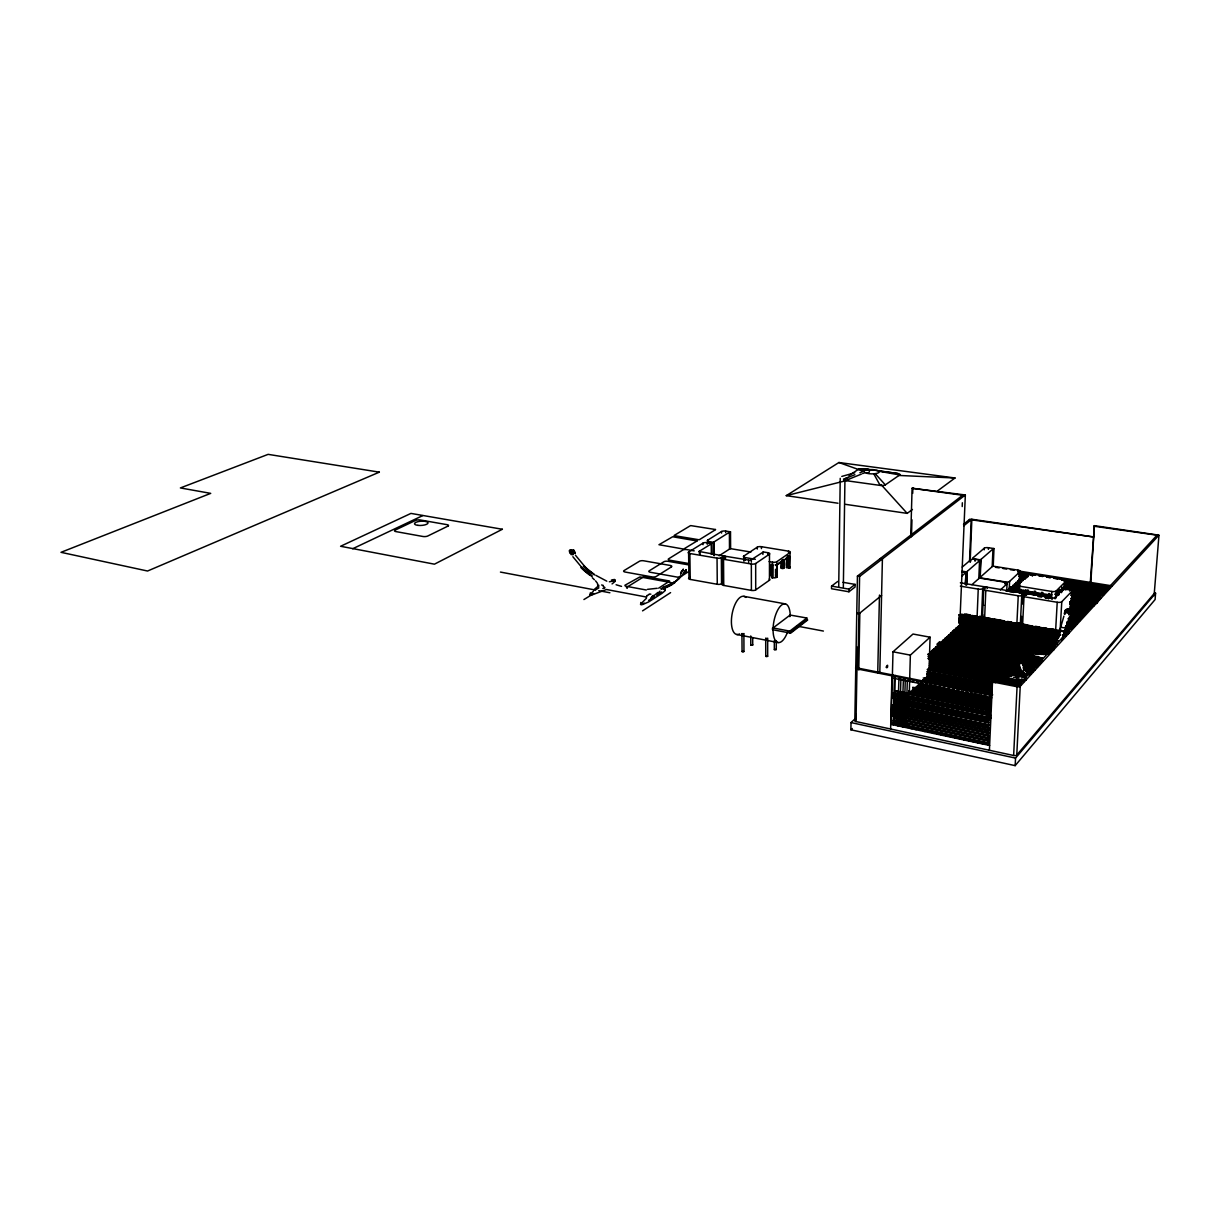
<?xml version="1.0" encoding="UTF-8"?>
<svg xmlns="http://www.w3.org/2000/svg" width="1220" height="1220" viewBox="0 0 1220 1220"><rect width="100%" height="100%" fill="white"/><g stroke="black" fill="none" stroke-linecap="round" stroke-linejoin="round"><path stroke-width="1.5" d="M762.896 554.444L763.095 551.913L768.02 552.736A3.187 1.067 0.2 0 1 769.484 554.154L769.454 580.217L755.714 589.9A3.218 1.128 0.2 0 1 751.398 590.404L723.734 585.432A3.172 1.113 -0.2 0 1 722.377 583.938L722.179 557.814L724.711 556.167L750.361 560.346L762.973 552.202M767.685 638.151L767.67 656.299L766.724 656.65L765.748 656.39L765.702 638.121L766.739 638.517M768.02 554.368L768.02 552.736M771.604 575.626A2.303 0.793 0.3 0 1 770.994 575.566L770.369 566.659A2.242 0.762 0.3 0 0 771.177 566.339L771.513 566.126M770.994 575.566L771.025 564.25A2.303 0.778 0.3 0 0 771.62 564.326M770.354 575.443A2.242 0.778 0.3 0 0 771.162 575.138L771.177 566.354M786.503 557.082L786.458 567.529L788.288 567.849A3.05 1.037 0.5 0 1 789.569 568.23L789.614 556.274L777.231 564.875L776.759 577.274A3.157 1.098 0.4 0 1 772.534 577.746L771.635 577.594L771.665 565.5A3.096 1.052 0.3 0 0 772.779 565.073L772.9 564.997M772.534 577.746L772.565 562.191L769.103 561.612M807.701 619.989L790.697 633.149L772.611 629.703L772.611 627.858L789.797 631.136L806.816 618.006L806.801 619.821L789.782 632.982L789.797 631.136M771.65 577.594A3.08 1.067 0.3 0 0 772.763 577.151L772.794 565.073M774.349 640.546L774.319 649.543L776.255 649.497M777.201 576.968A3.08 1.067 0.4 0 1 775.524 576.846L775.524 573.827M775.524 573.08L775.539 569.298M775.539 565.516L775.31 564.723M776.301 640.576L776.271 649.574L774.349 649.65M776.759 577.274L776.804 561.718L790.057 552.553A3.126 1.037 0.4 0 0 788.577 551.165L761.433 546.697A3.096 1.022 0.1 0 0 757.284 547.155L743.727 556.137L743.742 560.971M772.611 629.703L772.656 627.949M781.227 561.474C784.689 554.505 786.534 571.601 781.181 568.124L781.196 561.596M781.181 568.124L781.852 560.605M782.508 568.352L782.538 560.727M782.615 559.66L782.691 567.376A2.272 0.778 0.4 0 1 783.743 568.413L783.789 559.309M786.458 567.529L787.327 566.919L787.373 557.967M788.288 567.849L788.349 555.893L787.54 555.771M788.577 553.087L788.577 551.165M789.553 568.23L790.057 552.553M1023.351 663.009L1023.534 661.423M837.759 581.421L831.567 586.118L831.521 588.741L848.937 591.776L855.052 587.034L855.098 584.395L842.959 582.306M838.719 586.637L840.229 478.316M843.34 587.018L844.957 478.606L854.9 474.687M848.937 591.776L848.983 589.138L855.098 584.395M963.373 494.695L857.431 576.114L854.823 720.242A2.303 0.961 2.3 0 0 856.013 721.554L1013.637 755.485A2.455 1.037 4.9 0 0 1016.763 755.058L1154.593 593.072L1155.584 593.225L1155.096 599.554L1015.162 765.641L850.889 729.789L851.026 722.575L855.174 718.717M855.845 713.685L855.738 719.404L854.823 720.242M856.638 669.856L857.065 646.996M856.013 721.554L856.974 668.895A2.318 0.9 2 0 1 855.784 667.66L892.857 675.011L891.957 675.834L890.615 728.996M1056.505 642.513L959.744 625.235L965.34 494.969L859.597 576.48L857.904 668.087L856.974 668.895L891.957 675.834M858.773 670.009L859.841 613.08M877.729 672.982L879.467 595.07M879.803 673.028L882.411 558.897L880.291 558.546M892.232 675.88L991.875 695.659L992.699 694.79L893.131 675.072L892.232 675.88L891.012 724.36L891.896 723.506M892.384 675.499L892.994 651.8L913.002 634.034L930.082 637.191L928.862 674.889L909.266 693.585L910.364 655.125L930.082 637.191M891.82 715.987L892.11 704.824M892.079 716.094L892.369 704.977M894.412 676.322L893.162 724.832L894.046 723.963L895.312 675.499M898.56 679.052L900.894 679.067L899.643 725.488L898.576 725.93L897.31 725.381L898.957 678.625M902.907 679.83L905.27 679.891L903.974 726.418L902.922 726.846L901.641 726.296L903.41 679.479M910.76 535.428L912.087 488.259L965.34 494.969M905.987 727.181L908.32 727.349L905.987 727.227L907.299 680.699L908.244 680.287M911.477 536.724L911.95 519.766M912.697 493.368L912.865 487.725M683.825 573.339C689.132 563.03 683.795 578.173 684.542 571.539M684.145 572.531L686.021 570.579M1019.661 669.734L930.052 652.334L1019.676 669.246M930.036 652.807L931.973 650.55L1019.569 667.02M1019.737 667.309L931.973 650.55M1019.661 664.61L933.895 648.781L931.958 651.022M1019.447 665.296L933.895 648.781M933.864 649.254L935.786 647.012L1017.495 662.262M1017.48 662.75L935.786 647.012M935.77 647.484L937.692 645.243L1017.556 660.371M1017.373 660.569L937.692 645.243M1040.767 662.262L939.568 643.504L937.661 645.731M1040.736 662.75L939.553 643.977L941.443 641.75L1042.459 660.416M1040.569 660.569L941.443 641.75M941.428 642.238L943.319 640.027L1042.276 658.251M1042.429 658.525L943.319 640.027M1029.207 653.966L945.18 638.304L943.304 640.5M1032.745 654.85L945.18 638.304M1045.814 654.408L947.025 636.581L945.164 638.777M1041.88 654.408L947.025 636.581M947.01 637.053L948.87 634.873L1049.337 652.944M1049.124 653.63L948.87 634.873M948.855 635.346L950.7 633.165L1050.801 651.343M1050.786 651.831L950.7 633.165M950.685 633.637L952.53 631.472L1053.745 649.787M1051.853 649.924L952.53 631.472M952.515 631.945L954.345 629.779L1053.516 647.667M1053.485 648.155L954.345 629.779M954.33 630.252L956.16 628.102L1055.33 645.7M1055.117 646.371L956.16 628.102M956.144 628.574L957.959 626.424L1056.779 644.13M962.214 506.544L962.351 502.777M1056.749 644.602L957.944 626.897L959.759 624.762L1056.688 642.33M986.202 696.025L984.052 695.598M965.081 584.227L966.21 572.561L965.721 585.066M966.576 584.487L967.063 571.982A3.325 1.113 2.5 0 1 967.231 571.387L979.553 560.651A3.279 1.067 2.6 0 1 980.59 560.209L979.843 578.112A3.279 1.098 2.7 0 0 978.821 578.57L971.928 584.685M966.682 585.005L967.216 571.372M969.549 561.291L971.196 519.781M970.144 562.313L971.852 519.262L969.534 519.461L963.495 524.31M970.647 561.505L970.708 559.827A3.355 1.098 2.5 0 1 974.994 559.339L980.59 560.209M973.27 559.248L973.331 557.57L984.265 548.192A3.294 1.052 2.5 0 1 988.459 547.719L993.995 548.558L993.217 566.187A3.218 1.067 2.8 0 0 992.211 566.629L980.316 577.212A3.264 1.098 2.7 0 0 980.163 577.822L1005.295 581.909A3.37 1.128 3 0 0 1009.58 581.406L1020.088 571.616A3.325 1.098 3 0 0 1017.998 570.121L993.217 566.187M974.917 561.017L974.994 559.339M975.253 560.727L975.329 559.05A3.34 1.083 2.5 0 1 973.331 557.57M961.284 614.163L977.098 616.939L978.242 589.107A3.492 1.19 2.8 0 0 982.725 588.574L984.769 586.728L984.708 587.887M978.806 578.57L979.553 560.651M980.178 577.807L981.063 559.339L992.973 548.985A3.233 1.037 2.6 0 1 993.98 548.558M984.189 549.839L984.265 548.192M977.098 616.939A3.477 1.235 3 0 0 981.551 616.405L982.725 588.574M960.369 582.809L983.579 586.652L982.802 605.181L983.899 605.272M1021.704 616.359L1021.353 623.359A3.538 1.266 3.5 0 1 1016.87 623.908L984.616 618.265A3.492 1.235 3.1 0 1 982.512 616.573L983.686 588.741L985.79 586.835A3.416 1.159 2.9 0 0 987.331 587.262L1022.863 593.149A3.477 1.174 3.3 0 0 1024.785 593.286L1024.617 595.817M985.729 587.994L985.79 586.835M984.616 618.265L985.806 590.373A3.507 1.205 2.9 0 1 983.686 588.741M988.398 549.366L988.459 547.719M987.285 588.437L987.331 587.262M992.195 566.629L992.973 548.985M989.847 695.263L987.636 745.024L988.795 736.514M989.557 719.388L990.06 707.981M989.42 750.269L992.5 681.965L993.309 681.111L1020.225 686.326L1158.939 535.168L1094.401 525.652L1090.299 582.382M1004.884 583.892L1004.975 582.214L979.843 578.112M1005.219 583.587L1005.295 581.909M1006.713 591.059L1007.064 583.755A3.385 1.144 3 0 0 1004.975 582.214M1005.798 590.968A3.37 1.144 3.1 0 0 1009.154 590.358L1009.58 581.406M1023.595 681.995L1007.766 678.488L1005.554 677.054L1005.951 676.093L1009.672 675.849M1005.875 677.664L1005.951 676.093M977.006 694.241L974.673 694.287L975.39 693.661M1017.922 571.784L1017.998 570.121M1017.251 591.822L1017.602 584.654L1028.17 574.65A3.401 1.128 3.2 0 1 1032.455 574.147L1064.069 579.18A3.446 1.144 3.6 0 1 1066.326 580.735L1065.792 589.931M1017.571 591.944L1018.395 587.369M1016.87 623.908L1018.258 595.772A3.553 1.22 3.3 0 0 1022.772 595.238L1024.785 593.286M1009.154 590.358L1019.645 580.461L1020.088 571.616M1019.401 593.423L1019.752 586.225A3.446 1.159 3.2 0 1 1017.602 584.654M1020.515 593.423L1020.759 589.382A3.37 1.144 3.3 0 0 1020.591 590.053M1021.186 593.53L1021.384 589.534M1013.637 755.485L1017.068 686.723L1157.551 534.619M1060.79 629.428L1060.134 630.13A3.599 1.281 4 0 1 1055.62 630.694L1022.604 624.914A3.553 1.266 3.6 0 1 1020.377 623.191L1021.78 595.07L1023.732 593.179L1054.065 598.074L1063.916 588.803M1022.329 604.053L1022.772 595.238M1022.802 594.323L1022.863 593.149M1015.162 765.641L1015.543 758.093L1155.584 593.225M1023.671 594.353L1023.9 590.053M1022.604 624.914L1024.022 596.732A3.568 1.22 3.3 0 1 1021.78 595.07M1023.976 593.286L1024.098 590.968A2.455 0.824 3.3 0 0 1025.227 591.273L1025.41 591.319M1016.763 755.058L1020.225 686.326A2.486 0.961 4.2 0 1 1017.068 686.723L927.673 669.231M1025.105 593.606L1025.227 591.288M1025.303 594.948L1025.562 589.717M1026.111 594.948L1026.477 591.822M1026.599 595.024L1026.737 592.127M1028.063 576.663L1028.17 574.65M1041.819 658.114L1027.499 653.92L1027.896 652.99L1031.495 652.746M1030.854 592.112L1030.793 593.255A2.425 0.824 3.4 0 1 1032.12 593.362L1032.181 592.203M1027.82 654.5L1027.896 652.99M1031.083 592.279L1031.037 593.027A2.486 0.839 3.4 0 1 1032.761 592.554M1032.349 576.175L1032.455 574.147M1027.499 653.92L1029.009 652.7M972.416 693.341L970.479 692.808M1047.827 598.441L1047.965 596.092A2.486 0.839 3.6 0 0 1048.697 595.741L1048.941 595.528M1048.56 598.669L1048.864 593.545A2.547 0.854 3.6 0 0 1049.81 593.637M1050.359 598.212L1050.542 594.979A3.416 1.159 3.6 0 0 1051.564 594.506L1051.61 594.46M1051.35 598.532L1051.564 594.506M1051.396 598.73L1051.793 591.471A3.492 1.174 3.6 0 0 1056.185 590.953L1066.326 580.735M1052.296 599.218L1052.357 598.029M1055.086 598.883L1055.163 597.693M1055.773 598.196L1056.185 590.953M1056.123 597.51L1056.306 594.292L1065.792 584.7A3.385 1.128 3.6 0 0 1064.328 584.304M1056.444 595.619L1056.642 592.158M1055.62 630.694L1057.221 602.268A3.629 1.235 3.7 0 0 1061.781 601.719L1072.182 590.983A3.568 1.205 3.7 0 0 1069.818 589.351L1069.726 591.105M1057.542 595.802L1057.801 591.166M1058.746 594.963L1059.036 589.748M1058.99 594.628L1059.235 590.16M1061.583 592.661L1061.903 587.11M1060.134 630.13L1061.781 601.719M1063.947 581.223L1064.069 579.18M1063.855 589.977L1064.176 585.066M1065.502 589.473L1065.792 584.7M1066.661 623.161L1070.504 619.043L1072.182 590.983M967.856 692.426L965.828 691.923M1090.832 582.352L1094.401 525.652M1064.679 614.133L1064.679 611.738M954.238 689.727L952.225 689.224M949.724 688.827L947.726 688.324M940.727 687.028L938.348 686.936L939.964 686.509M593.652 589.992L597.876 586.347L597.48 583.374L595.558 580.857M936.259 686.143L934.276 685.655M1021.994 661.362C1026.34 658.83 1015.04 657.428 1020.24 661.026M922.915 683.444L920.551 683.429L921.71 682.925M1017.937 660.843C1017.236 662.994 1022.406 664.092 1021.43 661.499M1065.456 613.751L1065.472 611.296M909.662 680.806L907.314 680.806M1064.328 613.934L1064.496 612.791M897.31 725.381L899.643 725.488M683.383 572.988L682.712 574.589M1018.593 659.029L1019.203 660.828M681.096 572.348L683.23 569.237L683.002 570.625M644.343 603.137L641.095 604.662L640.79 602.466M664.839 589.9L663.085 588.787M664.991 589.138L665.037 590.739L662.109 593.255L648.842 601.826L642.437 604.647M593.728 593.5L590.51 595.009L590.297 592.859M1069.345 617.03L1064.145 634.598A70.943 19.718 -80.6 0 1 1062.818 638.075L1062.361 639.219L1062.864 637.984A70.287 19.535 -80.6 0 0 1064.176 634.537M1063.916 616.115L1059.158 632.433A68.915 19.322 -80.6 0 1 1057.42 637.023L1056.962 638.151M640.439 604.251L646.417 598.303L645.959 596.946L606.508 589.519L591.837 594.979M1069.482 614.804L1069.757 613.691M1068.781 614.819L1069.681 612.592M642.543 603.625L641.095 604.662M614.804 580.674L614.407 579.546L611.403 580.049M615.002 579.927L615.002 581.482L612.059 583.922M591.929 593.972L590.51 595.009M598.288 586.622L598.715 585.188M1022.589 662.841L1022.406 664.488M589.9 594.597L593.332 591.303M683.261 570.167L683.23 569.389L681.705 571.966M1069.559 614.453L1070.458 612.135M1065.06 630.969L1064.267 633.271A68.366 18.986 -80.6 0 1 1062.544 637.831L1061.644 640.058M1060.317 630.191L1059.494 632.539A69.57 19.505 -80.6 0 1 1057.74 637.175L1056.428 640.47M1059.585 631.228L1058.762 633.531A69.494 19.489 -80.6 0 1 1057.465 636.932L1055.3 642.345M1067.774 613.004L1069.254 610.854L1066.814 609.619L1066.737 611.571L1067.957 612.226L1069.345 612.013L1070.016 610.198M680.607 573.766L681.248 572.226M1057.008 638.06L1055.269 642.315M1065.273 610.091L1065.167 612.486M574.178 552.477L573.903 550.144M573.934 552.34C574.925 548.1 569.755 551.242 573.385 552.919M685.625 571.555L684.557 573.415M684.267 572.18L686.052 570.091L685.442 572.195M680.851 574.086L681.233 573.293M681.736 570.731L681.462 572.104M656.787 595.314L661.713 591.944M680.394 575.932L676.002 580.964L669.17 585.646A62.205 50.737 59.8 0 1 666.166 587.079L661.347 589.153M765.733 656.177L767.654 656.207M1021.765 663.36L1022.162 662.841C1022.924 659.532 1015.131 659.105 1017.983 662.658M682.3 575.138L678.427 579.409M752.603 645.075L750.879 645.075M750.803 644.816L752.679 644.831M742.05 651.434L743.941 651.449M712.068 554.109L711.977 543.418L699.06 551.455L723.887 556.03L723.902 558.211M1069.772 612.547L1070.519 610.183L1068.583 608.658L1066.249 609.451L1066.188 611.937M1022.985 661.53L1023.092 659.852M1007.11 675.804L1005.554 677.054M1068.766 613.096L1069.543 610.808M657.885 592.447L650.58 598.456L653.112 597.602L648.613 600.392M989.755 697.443L990.579 696.574M659.928 591.12L657.641 593.942M891.622 723.445L890.737 724.314L989.634 745.45M981.551 616.405L982.985 615.063M1000.293 590.053L1007.064 583.755M850.889 729.789L852.277 728.508M939.553 643.977L1040.919 662.551M957.944 626.897L1055.056 644.084M936.899 644.251L939.674 641.674M894.351 678.442L895.251 677.618M961.924 575.977L965.523 572.851M962.245 567.087L970.708 559.827M881.587 595.436L858.91 613.828L856.76 613.446L857.462 612.882M677.679 580.064L671.61 584.09A62.068 50.691 59.7 0 1 668.606 585.508L660.843 588.696M963.8 525.759L971.852 519.262L1093.684 536.983L969.412 519.522M651.77 596.671L653.325 595.421M789.797 614.895L789.828 616.664L789.797 615.002L806.816 618.006M773.114 627.919L790.24 614.971A19.672 7.976 -79.6 0 0 778.97 607.987A19.672 7.976 -79.6 0 0 774.334 638.411A19.672 7.976 -79.6 0 0 787.739 631.457M671.274 583.389L670.909 582.626A3.233 1.128 -0.9 0 0 669.993 582.367L640.927 577.091A3.187 1.113 -1.3 0 0 639.814 576.984L624.93 585.249L625.235 586.012A3.218 1.128 -1.4 0 0 626.15 586.271L646.28 590.007M845.552 504.348L907.177 513.376L912.423 509.487M937.707 490.791L955.001 477.996L838.918 462.517L786.26 495.655L838.018 503.235M777.826 563.838L780.663 561.871M843.584 480.055A3.858 1.128 0.6 0 0 845.46 480.588L880.169 485.407A3.919 1.144 1 0 0 885.308 484.874L899.689 474.961A3.858 1.113 1.1 0 0 897.585 473.482L878.43 470.798M722.179 557.814A3.187 1.067 -0.3 0 0 723.536 559.263L751.337 564.006A3.233 1.098 0.1 0 0 755.668 563.518L769.484 554.154M711.977 543.418L707.219 542.641A3.111 1.022 -0.6 0 0 703.025 543.098L688.598 552.096L688.964 577.96A3.141 1.083 -0.6 0 0 690.23 579.424L717.268 584.273A3.172 1.113 -0.3 0 0 721.554 583.785L722.438 583.191M722.377 583.938L723.262 583.328M744.2 560.773L744.993 558.745M688.598 552.096A3.157 1.052 -0.7 0 0 689.864 553.514L717.04 558.15A3.187 1.067 -0.4 0 0 721.34 557.677L723.887 556.03M849.12 475.419L858.377 469.395A3.797 1.083 0.7 0 1 863.363 468.892L869.723 469.608M642.559 610.869L670.588 592.615M688.964 577.96L689.88 577.365M719.114 555.786L729.499 549.076A2.989 0.991 -0.2 0 1 730.597 548.664L750.925 552.05M680.928 576.511L688.934 571.372M666.547 586.423L669.704 584.395M658.647 588.162L669.2 581.406A3.218 1.128 -0.9 0 0 669.582 581.01L644.465 576.45A3.187 1.113 -1.2 0 0 643.702 576.785L626.866 587.247A3.233 1.144 -1.4 0 0 626.47 587.643L627.263 588.36M730.612 548.664L730.505 531.844A2.989 0.961 -0.3 0 0 729.392 532.24L714.173 541.832L714.295 555.695M707.676 543.403L707.646 540.201L721.554 531.508A3.065 0.991 -0.4 0 1 725.671 531.066L730.505 531.844M671.564 583.678L669.765 584.761A60.527 49.364 59.7 0 1 665.846 586.698L663.802 587.537M673.837 582.23L671.107 583.816A61.473 50.203 59.7 0 1 668.133 585.234L663.131 587.232M672.479 584.288L669.673 585.92A62.799 51.225 59.8 0 1 666.638 587.354L663.665 588.65M674.751 582.824L671.945 584.456A62.662 51.179 59.8 0 1 668.926 585.89L665.952 587.186M583.922 599.538L593.561 593.667M595.467 589.931L598.913 587.842M979.462 694.683L980.285 695.537L981.414 694.866M352.671 548.741L422.745 515.602M609.314 581.788L615.216 580.72M943.228 687.439L944.036 688.309L944.753 687.485M845.46 480.588L861.381 474.107M862.601 473.604L865.041 472.613M859.871 472.719L864.858 470.752M961.284 691.023L962 691.892L963.068 691.191M929.808 684.771L931.745 685.061M912.102 681.248L912.758 682.087L913.78 681.37M916.51 682.117L918.477 682.514M843.493 479.079L844.713 478.682M845.948 478.27L848.449 477.447M1066.814 609.619L1065.502 610.884L1066.311 612.516M1067.744 612.76L1069.055 610.839L1066.707 609.497L1065.197 610.869L1066.112 612.714M743.575 633.79L742.034 633.683M841.785 476.425L854.762 472.78M647.134 595.36L648.735 594.918M786.26 495.655L848.556 480.024M602.848 588.513L604.8 588.086M924.18 730.551C921.649 731.527 927.398 731.893 925.37 730.673M1021.796 661.27C1025.654 658.952 1015.711 657.732 1020.286 660.996M657.214 588.284L647.454 589.351M977.83 742.004C975.298 742.827 980.956 743.636 979.05 742.126M959.865 738.13C956.922 739.045 963.404 739.549 960.765 738.207M937.555 733.372C934.627 734.181 940.818 734.852 938.531 733.464M597.876 586.347L598.807 586.21M964.364 739.091C961.436 739.762 967.582 740.753 965.371 739.198M925.797 683.81L925.019 684.359L927.124 684.039M915.656 728.66C912.484 729.529 918.965 730.063 916.418 728.736M933.361 732.412C929.838 732.991 936.579 734.074 933.91 732.473M951.02 736.209C947.787 737.033 954.436 737.658 951.798 736.285M982.74 742.949C979.187 743.499 986.019 744.734 983.32 743.01M653.295 596.748L654.652 596.687M911.401 727.73C907.939 728.508 914.573 729.194 912.041 727.806M973.773 741.013C969.991 741.531 976.961 742.721 974.322 741.104M984.692 586.728L983.716 586.667M1028.643 653.615L1031.205 653.661M858.377 469.395L868.304 469.746M898.637 475.434L955.001 477.996M1048.041 654.179L1039.897 653.554M649.147 594.018L650.87 594.17M1032.501 653.813L1038.189 654.606M863.363 468.892L873.977 470.31M876.112 470.6L897.585 473.482M912.087 488.259L964.623 495.533M1093.822 526.201L1158.939 535.458L1154.089 595.665M1013.378 677.268L1016.504 677.74M975.329 559.05L980.926 559.919A3.279 1.067 2.6 0 1 981.078 559.339M995.505 567.315L999.226 567.895M1002.931 568.489L1006.653 569.084M1010.373 569.679L1014.094 570.258M1017.8 570.853L1112.304 585.89M1018.578 572.47L1035.429 575.154M1039.181 575.749L1042.917 576.358M1046.668 576.953L1050.405 577.548M1054.156 578.143L1110.307 587.095M1018.41 572.622L1035.262 575.321M1039.013 575.916L1042.749 576.511M1046.501 577.106L1050.237 577.7M1053.988 578.311L1057.725 578.905M1061.476 579.5L1110.154 587.262M1018.395 573.064L1033.538 575.291M1061.446 579.942L1110.276 587.552M1018.913 574.208L1028.292 575.703M1065.792 581.711L1108.919 588.604M1018.746 574.376L1028.277 576.145M1065.639 581.879L1108.889 589.062M1018.73 574.803L1028.109 576.313M1065.609 582.321L1108.736 589.229M1026.127 679.952L1021.293 679.174L1024.068 680.135M1019.081 576.114L1026.767 577.167M1066.051 583.663L1107.531 590.129M1019.234 576.389L1026.737 577.609M1066.188 583.938L1107.501 590.571M1019.066 576.557L1026.569 577.761M1066.021 584.105L1107.348 590.739M1019.417 577.868L1025.227 578.615M1064.74 584.99L1106.128 591.654M1019.569 578.158L1023.336 578.753M1066.6 585.737L1106.098 592.096M1019.401 578.311L1025.044 579.226M1066.432 585.89L1105.945 592.264M1019.34 579.378L1023.061 579.988M1065.975 586.911L1105.137 593.24M1019.157 579.546L1022.894 580.156M1065.807 587.079L1104.985 593.408M1019.31 579.82L1023.046 580.43M1065.945 587.369L1103.246 593.393M1019.142 579.988L1022.863 580.583M1065.777 587.537L1103.093 593.561M962.092 571.173L967.063 571.982M962.077 571.89L966.21 572.561M1017.785 580.857L1021.521 581.452M1103.734 594.78L1063.993 588.452M1017.602 581.01L1021.338 581.62M1066.204 588.894L1101.706 594.643M1017.587 581.452L1021.491 581.894M1066.173 589.336L1101.828 594.933M1016.214 582.321L1019.966 582.931M1072.365 591.456L1100.44 596.016M1016.046 582.489L1019.783 583.099M1059.097 589.489L1062.849 590.099M1072.212 591.624L1100.287 596.199M1016.016 582.931L1019.935 583.374M1059.082 589.946L1062.818 590.556M1072.182 592.081L1100.409 596.473M1014.644 583.8L1018.395 584.426M1057.77 590.846L1061.522 591.456M1070.901 592.981L1099.022 597.571M1014.476 583.968L1020.103 584.883M1057.603 591.014L1061.354 591.624M1072.609 593.454L1100.73 598.044M1014.461 584.41L1018.38 584.868M1057.587 591.456L1061.491 591.898M1070.87 593.438L1100.714 598.501M1013.073 585.295L1018.715 586.21M1019.752 586.225L1051.793 591.471M1071.297 594.826L1099.464 599.432M1012.905 585.463L1018.532 586.378M1071.13 594.994L1099.312 599.599M1012.874 585.905L1018.685 586.667M1071.099 595.436L1099.434 599.889M1010.907 586.698L1018.364 587.918M1072.365 596.778L1096.582 600.758M1010.739 586.866L1018.181 588.086A3.355 1.128 3.2 0 1 1017.754 587.964M1072.212 596.946L1098.29 601.231M1010.709 587.308L1018.334 588.36M1027.011 589.946L1028.46 590.19M1034.27 591.136L1035.719 591.38M1041.544 592.341L1043.008 592.584M1072.182 597.404L1098.259 601.689M1009.321 588.192L1050.542 594.979M1070.886 598.334L1097.009 602.634M1009.154 588.36L1024.068 590.816M1072.593 598.807L1096.841 602.802M1009.123 588.803L1024.22 591.105M1029.649 592.188L1033.386 592.798M1037.107 593.423L1040.843 594.033M1070.855 598.791L1096.978 603.092M1047.965 596.092L1026.172 592.493A2.455 0.839 3.3 0 1 1026.264 592.035M1007.735 589.702L1048.834 596.488M1071.267 600.194L1095.56 604.205M1007.552 589.87L1048.666 596.656M1071.099 600.377L1095.392 604.388M1007.705 590.144L1048.819 596.946M1071.236 600.652L1093.654 604.357M1007.537 590.312L1048.651 597.114M1071.069 600.819L1093.501 604.54M707.646 540.201A3.096 1.006 -0.5 0 0 708.927 541.558L713.807 542.381A3.035 0.991 -0.4 0 1 714.173 541.832M1009.87 591.837L1013.606 592.447M1037.946 596.488L1041.697 597.114M1045.433 597.724L1049.185 598.349M1069.772 601.765L1094.111 605.791M1045.265 597.891L1049.017 598.517M1071.48 602.253L1092.068 605.654M1069.742 602.222L1092.205 605.943M1071.45 602.695L1092.037 606.126M1070.138 603.641L1090.771 607.072M1069.986 603.824L1090.604 607.255M1070.123 604.098L1090.741 607.529M960.369 586.134L978.242 589.107M985.806 590.373L1018.258 595.772M1024.022 596.732L1057.221 602.268M1069.955 604.281L1090.573 607.712M1070.352 605.715L1089.307 608.673M1070.489 605.989L1089.277 609.131M1070.321 606.172L1089.109 609.314M1069.62 607.224L1088.255 610.351M1071.465 608.002L1088.225 610.808M1071.297 608.17L1088.057 610.991M1069.986 609.146L1086.776 611.967M1069.818 609.314L1086.608 612.135M1069.787 609.771L1086.745 612.425M1070.336 611.052L1085.281 613.584M1070.169 611.235L1085.129 613.751M1070.306 611.525L1085.251 614.041M1070.138 611.693L1085.098 614.224M857.431 576.114L859.597 576.48M743.727 556.137A3.126 1.052 0 0 0 745.115 557.555L755.348 559.279M1070.519 613.172L1083.787 615.2M1070.657 613.446L1083.756 615.673M1070.489 613.63L1083.604 615.856M694.195 550.861L686.845 549.61A3.004 0.991 -0.8 0 0 682.773 550.052L668.606 558.836A3.035 1.022 -0.9 0 0 669.78 560.209L688.37 563.442M1071.038 614.926L1082.293 616.832M1070.87 615.109L1082.262 617.305M1070.84 615.566L1082.094 617.488M1071.389 616.878L1080.783 618.479M1069.879 616.832L1081.042 618.738M1071.19 617.518L1080.752 618.952M1068.339 618.479L1079.7 620.202M1068.491 618.754L1079.669 620.66M1068.308 618.937L1079.502 620.843M1068.842 620.263L1078.175 621.849M1068.674 620.446L1078.007 622.032M1068.644 620.904L1078.144 622.322M1067.302 621.91L1076.65 623.511M1067.119 622.093L1076.482 623.71M1067.271 622.383L1076.62 623.984M1067.103 622.566L1076.452 624.167M1067.622 623.893L1075.11 625.189M1067.439 624.076L1074.942 625.372M1067.424 624.548L1075.079 625.662M1066.066 625.57L1073.57 626.866M1065.883 625.753L1073.402 627.049M1066.036 626.043L1073.539 627.339M1065.868 626.226L1073.371 627.522M831.567 586.118L848.983 589.138M1064.999 627.339L1072.441 628.62M1064.816 627.522L1072.273 628.818M1061.064 627.339L1070.55 628.773M1065.121 629.535L1069.025 629.993M1065.258 629.81L1068.995 630.466M1065.09 630.008L1068.827 630.649M688.507 564.86L668.041 561.291A3.05 1.037 -1 0 0 663.893 561.749L649.208 570.838A3.096 1.067 -1.1 0 0 650.367 572.271L676.688 576.999A3.126 1.083 -0.8 0 0 678.945 577.075M979.66 616.344L983.396 617M1017.022 622.871L1022.619 623.862M1050.649 628.757L1054.385 629.413M1063.718 631.045L1069.33 632.021M966.393 614.239L970.129 614.895M979.462 616.527L990.686 618.479M994.422 619.135L1003.755 620.766M1007.491 621.422L1011.227 622.078M1014.964 622.734L1026.172 624.701M1035.521 626.333L1039.257 626.988M1042.993 627.644L1046.729 628.285M1050.466 628.941L1054.202 629.596M1057.938 630.252L1069.147 632.219M964.7 614.194L968.436 614.849M972.172 615.505L975.909 616.146M979.645 616.801L996.45 619.745M1000.186 620.4L1003.923 621.056M1007.659 621.712L1031.937 625.951M1035.673 626.607L1059.951 630.862M1063.688 631.518L1069.299 632.494M964.501 614.377L1069.116 632.677M959.225 614.697L1060.271 632.417M1064.008 633.073L1067.759 633.729M959.027 614.865L1060.088 632.616M1063.84 633.271L1067.576 633.927M959.011 615.337L1060.241 632.89M1063.81 633.744L1067.729 634.202M959.134 616.817L1060.378 634.644M1062.437 634.796L1066.188 635.452M959.316 617.106L1058.655 634.598M1062.406 635.269L1066.158 635.925M959.118 617.289L1060.348 635.117M959.011 618.525L1057.572 635.94M958.813 618.708L1059.25 636.459M958.981 618.982L1057.542 636.413M958.798 619.165L1059.235 636.932M959.088 620.492L1057.831 637.999M958.889 620.675L1057.664 638.182M959.072 620.949L1057.801 638.472M958.874 621.132L1057.633 638.655M959.179 622.474L1056.23 639.722M958.981 622.658L1057.923 640.256M958.966 623.115L1057.892 640.729M959.957 624.579L1056.703 641.842M956.343 628.376L1055.3 646.173M954.558 629.596L1053.699 647.469M954.528 630.069L1053.668 647.957M878.995 471.225L899.689 474.961M952.728 631.289L1053.928 649.589M952.713 631.746L1052.036 649.726M950.914 632.982L1050.984 651.144M950.898 633.439L1050.969 651.632M743.91 596.336L785.482 603.915M949.053 635.147L1049.307 653.432M947.223 636.855L1043.923 654.561M945.378 638.106L1029.238 653.493M943.518 639.829L1042.459 658.037M941.657 641.567L1042.642 660.218M941.642 642.04L1042.612 660.706M939.781 643.306L1040.95 662.063M937.89 645.06L1017.587 659.883M1023.138 660.92L1039.821 664.015M1022.955 661.118L1039.638 664.229M1022.924 661.606L1039.608 664.717M935.999 646.813L1017.693 662.063C1024.708 666.745 1019.478 656.482 1017.754 661.942M1023.26 663.1L1038.113 665.876M1023.061 663.314L1037.93 666.089M935.984 647.286L1017.663 662.551M1023.245 663.588L1038.083 666.364M1023.046 663.802L1037.9 666.577M1023.183 665.51L1036.405 667.736M934.078 649.055L1019.63 665.098M1023.351 665.8L1034.514 667.889M1023.168 665.998L1034.316 668.087M932.187 650.351L1019.768 666.821M1023.488 667.523L1034.682 669.627M1023.305 667.721L1034.484 669.826M1023.275 668.209L1034.651 670.115M797.285 626.134L823.409 631.06M930.265 652.136L1019.874 669.033M1023.611 669.75L1032.944 671.503M1023.412 669.948L1032.745 671.717M930.25 652.608L1019.844 669.536M1025.456 670.588L1031.053 671.64M1025.257 670.802L1030.854 671.854M500.444 572.073L595.055 589.962M598.761 590.663L609.893 592.767M928.344 653.92L1023.717 671.991M1023.9 665.403L1027.423 672.799L1031.205 673.394M928.13 654.118L1023.519 672.189M1027.27 672.906L1031.007 673.608M1023.992 680.348L1016.275 678.884M928.115 654.606L1023.702 672.479A69.403 19.794 -80.4 0 1 1022.512 671.671L1021.796 670.909M1027.24 673.394L1031.174 673.897M928.252 656.07L1026.31 674.706M929.884 656.619L1026.127 674.919M928.237 656.558L1026.294 675.209M929.869 657.107L1026.096 675.407M928.161 658.236L1026.401 676.978M892.994 651.8L910.364 655.125M929.793 658.785L1026.203 677.192M928.145 658.724L1026.386 677.466M929.777 659.273L1026.188 677.679M929.93 660.767L1011.639 676.399M1015.345 677.115L1019.066 677.832M929.716 660.966L1011.441 676.612M929.686 661.453L1007.705 676.399M929.838 662.948L1009.84 678.32M929.61 663.161L1015.223 679.601M929.823 663.436L1020.972 680.958M929.594 663.649L1020.774 681.172M929.747 665.159L1021.079 682.758M929.518 665.357L1020.881 682.986M929.731 665.647L1021.048 683.261M929.503 665.846L1020.85 683.474M929.64 667.37L1021.155 685.076M929.427 667.584L1019.081 684.923M929.411 668.072L1019.249 685.213M927.291 669.414L995.672 682.697M927.444 669.933L992.928 682.666M736.727 634.491L778.116 642.559M927.169 671.64L992.18 684.069M927.368 671.93L992.15 684.557M927.154 672.144L991.952 684.786M927.261 673.684L992.165 686.372M927.032 673.897L991.967 686.601M927.246 674.172L992.15 686.875M927.017 674.385L991.936 687.104M927.124 675.941L992.15 688.705M926.895 676.154L991.952 688.934M927.109 676.429L992.135 689.208M926.88 676.642L991.921 689.422M925.126 677.847L992.15 691.054M924.897 678.061L991.936 691.267M923.25 677.969L992.119 691.557M924.882 678.549L991.906 691.77M923.113 679.769L992.119 693.402M922.899 679.982L991.921 693.631M923.098 680.257L992.104 693.905M922.884 680.47L991.89 694.134M892.186 678.015L991.784 697.84M918.843 683.581L989.115 697.565M918.614 683.795L990.945 698.45M918.599 684.283L990.731 698.679M918.66 685.884L990.914 700.341M918.431 686.113L990.716 700.554M918.645 686.387L990.899 700.844M918.416 686.601L990.686 701.073M914.771 687.47L990.869 702.735M912.682 687.317L990.655 702.964M912.895 687.592L990.853 703.254M912.667 687.821L990.64 703.482M912.712 689.437L990.823 705.16M912.484 689.651L990.61 705.389M912.697 689.94L990.793 705.678M912.468 690.154L990.579 705.907M908.778 691.023L990.762 707.6M908.763 691.526L990.731 708.118M910.394 692.121L990.518 708.347M895.465 690.779L990.701 710.055M895.266 690.947L990.487 710.284M895.48 691.237L990.67 710.558M895.251 691.45L990.457 710.787M893.086 692.914L989.405 712.266M893.299 693.204L989.374 712.785M893.07 693.417L989.161 713.014M893.04 695.064L989.313 714.737M892.811 695.278L990.945 715.347M893.04 695.568L989.283 715.255M892.796 695.781L990.93 715.865M892.765 697.443L990.853 717.848M892.765 697.947L989.191 717.741M894.382 698.541L990.838 718.366M894.351 700.219L989.13 719.739M894.123 700.433L988.917 719.968M894.336 700.722L989.1 720.257M894.107 700.936L988.886 720.486M894.077 702.628L989.023 722.255M893.833 702.842L988.81 722.484M893.833 703.361L989.008 722.774M893.787 705.038L988.932 724.787M893.558 705.267L988.718 725.031M893.787 705.557L988.901 725.305M893.543 705.785L988.688 725.549M893.284 707.432L989.313 727.44M893.055 707.661L989.1 727.684M893.269 707.951L989.298 727.959M893.04 708.179L989.069 728.203M892.979 709.887L989.191 730.002M892.735 710.116L988.962 730.246M892.964 710.391L989.161 730.521M894.58 711.016L988.947 730.765M894.519 712.739L989.054 732.579M894.275 712.968L988.84 732.823M894.504 713.242L989.039 733.098M894.26 713.471L988.81 733.342M894.199 715.21L988.917 735.172M893.955 715.438L988.901 735.69M893.94 715.957L988.673 735.95M893.879 717.711L988.779 737.78M893.635 717.939L988.764 738.313M893.62 718.458L988.535 738.558M893.558 720.212L988.642 740.403M892.964 720.38L988.795 740.738M892.948 720.898L988.779 741.257M892.857 722.667L988.856 743.117M894.458 723.292L988.627 743.376M892.842 723.186L988.825 743.651M894.046 723.963L988.612 743.91M851.026 722.575L1015.543 758.093M621.529 586.378L616.1 584.761M601.597 584.959L603.351 585.447M958.279 690.169L956.358 690.428L958.768 690.52M838.918 462.517L862.448 470.92M1028.216 653.554L1030.031 654.301M606.813 581.178L595.863 575.352M1006.271 676.688L1008.116 677.496M724.802 556.198L724.726 558.348M1025.319 673.425L1024.083 672.815M1029.756 674.035L1029.344 673.821A70.745 19.993 -80.5 0 1 1028.17 672.998L1027.087 671.9M665.19 589.946L664.366 588.741M1025.639 674.355L1023.702 673.257A71.324 20.343 -80.5 0 1 1022.497 672.433L1018.197 664.336M1024.907 674.462L1023.702 673.775A72.01 20.542 -80.5 0 1 1022.497 672.937L1021.384 671.823M603.183 586.378L604.769 587.415M594.628 574.65L589.733 570.899A59.81 48.388 60.6 0 1 585.905 567.635L584.136 565.958M592.264 576.053L581.757 567.33M594.17 574.772L589.458 571.036A61.473 49.761 60.6 0 1 586.515 568.581L575.443 555.237M591.913 573.598L589.001 571.28A62.052 50.233 60.7 0 1 586.042 568.794L583.312 566.232M591.639 576.282L586.911 572.531A61.61 49.806 60.6 0 1 583.968 570.075L572.866 556.701M589.55 575.001L585.615 571.86A59.994 48.465 60.6 0 1 582.733 569.343L580.918 567.62M594.399 579.759L592.264 577.7M1027.423 672.799L1027.789 673.165A70.211 19.84 -80.4 0 0 1028.948 674.096M572.881 553.133L571.875 551.288M881.038 484.523L907.177 513.376M875.213 473.68L885.308 484.874M1026.676 672.83L1027.392 673.608A70.882 20.038 -80.4 0 0 1028.978 674.782M570.38 553.178C567.33 550.433 572.454 547.78 572.073 552.218M572.088 552.858L573.171 554.627M571.234 554.719L570.121 552.858M1018.288 660.447L1019.02 662.201M873.779 473.833L880.169 485.407M614.407 579.546L614.59 580.339M571.311 550.312L571.265 552.675L569.725 551.196M573.187 553.605L572.485 551.532M572.028 553.865L572.485 554.78M1017.327 661.85L1018.075 663.68M574.529 552.446L574.925 553.392M613.157 579.576L613.309 580.369M575.108 553.529C575.596 551.196 571.799 547.933 572.287 551.806M1018.059 661.591L1018.258 662.414M1023.611 662.628L1023.687 663.421M646.844 595.97L646.89 596.793M689.864 553.514L690.23 579.424M700.067 552.096L700.097 554.261M699.274 551.226L699.304 553.377M708.927 541.558L708.942 543.159M707.219 542.641L707.234 544.242M703.025 543.098L703.04 544.699M717.04 558.15L717.268 584.273M713.807 542.381L713.929 555.176M711.245 543.678L711.351 554.368M725.671 531.066L725.687 532.652M725.503 556.411L725.519 558.592M723.536 559.263L723.734 585.432M722.835 555.954L722.85 558.135M721.554 531.508L721.569 533.094M721.34 557.677L721.554 583.785M729.392 532.24L729.499 549.076M743.895 633.515L743.956 651.526L743.087 651.907L742.065 651.648L741.943 633.531M752.694 637.755L752.709 644.922M751.322 560.041L751.337 562.237M751.337 564.006L751.398 590.404M750.757 635.955L750.773 644.922M748.653 560.331L748.668 562.542M745.115 557.555L745.115 560.453M761.433 546.697L761.433 548.603M757.284 547.155L757.3 549.061M755.668 563.518L755.714 589.9M866.032 470.386A1.845 1.738 72.4 0 1 868.396 469.425A1.845 1.738 72.4 0 1 869.235 471.987A1.845 1.738 72.4 0 1 866.764 472.613M865.941 470.264A7.534 2.165 0.8 0 1 877.149 470.279A7.534 2.165 0.8 0 1 876.372 473.482A7.534 2.165 0.8 0 1 865.331 472.765M864.233 471.469A7.534 2.165 0.8 0 1 864.309 471.271M1069.848 617.838A3.553 1.235 4 0 1 1070.504 619.043M1018.898 579.302A3.325 1.113 3.1 0 1 1019.645 580.461M1056.306 594.292A3.416 1.159 3.6 0 1 1054.644 594.201M769.149 579.088A3.172 1.098 0.3 0 1 769.454 580.217M789.645 566.827A3.126 1.067 0.5 0 1 789.98 567.925M776.804 561.718A3.172 1.067 0.3 0 1 772.565 562.191M787.571 566.69A3.05 1.037 0.4 0 1 787.312 566.919M777.231 564.875A3.096 1.052 0.3 0 1 775.554 564.753M788.334 555.908A3.065 1.022 0.4 0 1 789.63 556.274M744.825 559.522A3.05 1.022 0 0 1 744.185 559.279M739.595 633.927A19.413 8.265 -79.6 0 1 732.015 614.499A19.413 8.265 -79.6 0 1 745.816 597.419M569.511 550.601C570.609 556.915 573.293 547.551 569.511 550.601M1066.249 610.229L1067.973 612.409L1070.321 610.915L1068.583 608.78L1066.249 610.229M697.032 540.963L683.642 549.076L658.968 544.715L672.678 536.754L697.032 540.963M970.479 740.616L968.07 740.448L970.479 740.616M886.315 667.188L886.742 667.767A4.041 1.418 -79.5 0 0 887.611 666.943L887.58 665.266A4.041 1.418 -79.5 0 0 886.711 666.089L886.315 667.188M956.953 737.734L954.558 737.612L956.953 737.734M948.001 735.812L945.622 735.706L948.001 735.812M943.548 734.867L941.169 734.745L943.548 734.867M930.25 732.03L927.886 731.863L930.25 732.03M921.451 730.139L919.087 729.987L921.451 730.139M715.469 529.51L715.454 529.587A3.111 1.006 -0.5 0 1 715.103 529.938L699.761 539.453A3.157 1.037 -0.7 0 1 699.014 539.758L674.096 535.626A3.141 1.022 -0.9 0 1 674.477 535.26L690.062 525.896A3.096 0.991 -0.7 0 1 690.779 525.606L715.469 529.51M671.412 566.904L656.299 576.404A3.203 1.113 -1.1 0 1 651.938 576.892L625.159 572.043A3.172 1.083 -1.4 0 1 624.045 570.579L639.433 561.261A3.126 1.052 -1.2 0 1 643.687 560.788L670.192 565.455A3.157 1.083 -0.9 0 1 671.412 566.904M502.365 529.266L434.442 564.174L340.594 546.27L410.942 513.407L502.365 529.266M447.847 526.171L427.839 535.976A3.507 1.128 -3.7 0 1 422.928 536.48L395.844 531.584A3.477 1.098 -4 0 1 395.219 530.075L415.471 520.467A3.431 1.067 -3.7 0 1 420.259 519.979L447.084 524.676A3.462 1.083 -3.4 0 1 447.847 526.171M379.344 472.155L147.559 571.021L61 552.324L210.709 493.368L180.392 487.939L268.141 454.358L379.344 472.155M417.896 525.362A6.786 2.12 -3.7 0 0 428.022 522.922A6.786 2.12 -3.7 0 0 417.85 521.687A6.786 2.12 -3.7 0 0 417.896 525.362"/></g></svg>
